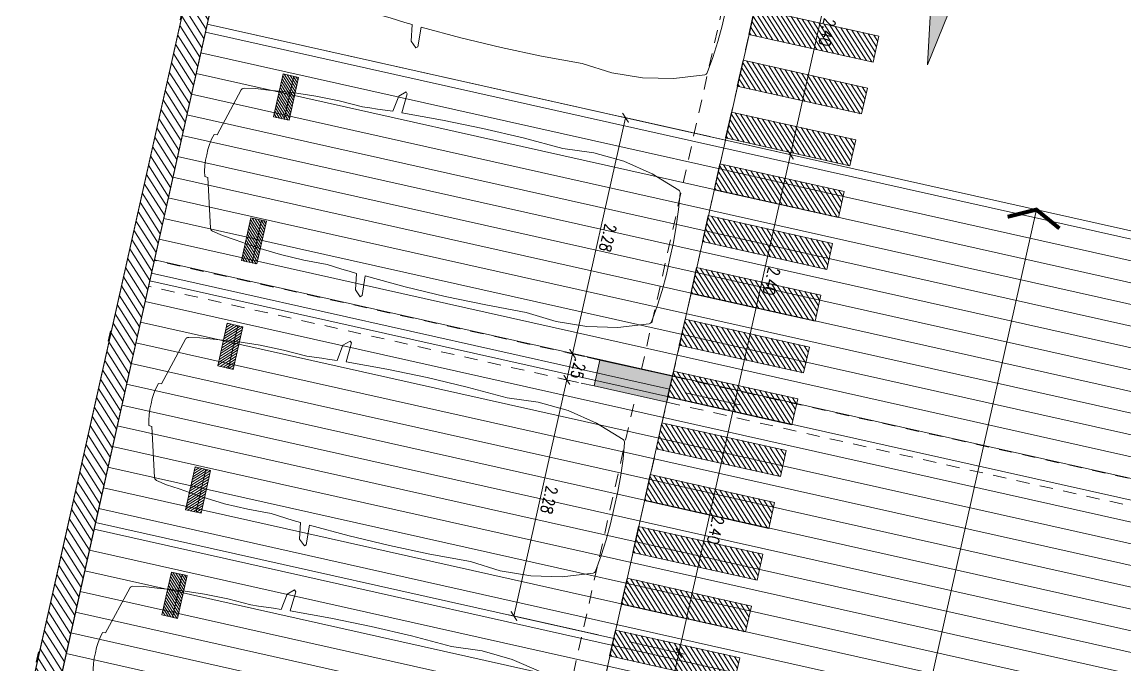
# Model space of a CAD drawing. Header units: millimetres. Extents: x 2471 to 2909, y 1327 to 1568.
# Drawn here: x 2604.13 to 2614.51, y 1501.96 to 1508.02 of the extents above; entities that cross this region are included whole.
import ezdxf
from ezdxf.xclip import XClip

# ---------------------------------------------------------------- set-up
doc = ezdxf.new("R2010")
doc.units = ezdxf.units.MM
doc.header["$XCLIPFRAME"] = 2
doc.set_wipeout_variables(frame=1)
doc.linetypes.add('ACAD_ISO07W100', pattern=[3, 0, -3])
doc.linetypes.add('HIDDEN2', pattern=[0.1875, 0.125, -0.0625])
doc.layers.get('0').update_dxf_attribs({"color": 251, "lineweight": 9})
doc.layers.get('DEFPOINTS').update_dxf_attribs({"color": 251, "lineweight": 9})
for name, color, linetype, lineweight in [('A-COTAS INT', 251, 'Continuous', 13), ('A-EST PLACAS', 251, 'Continuous', 13), ('A-ESTRUCTURA-HATCH', 251, 'Continuous', 13), ('A-ESTRUCTURA-MUROS', 251, 'Continuous', 13), ('A-ESTRUCTURA-VIGAS', 251, 'HIDDEN2', 13), ('A-HATCH', 251, 'Continuous', 13), ('A-LINEAS', 251, 'Continuous', 13), ('A-MOBILIARIO', 251, 'Continuous', 13), ('A-MUROS', 251, 'Continuous', 13), ('CIRCULACION PEATONAL', 251, 'Continuous', 13), ('Cotas', 251, 'Continuous', 13)]:
    doc.layers.add(name, color=color, linetype=linetype, lineweight=lineweight)
doc.styles.add('ROMANS', font='romans.shx', dxfattribs={"width": 0.8})
doc.dimstyles.new('COTA-75-I', dxfattribs={"dimtxt": 0.11, "dimasz": 0.075, "dimexe": 0.05, "dimexo": 0.15, "dimgap": 0.03, "dimtad": 1, "dimzin": 4, "dimdsep": 46, "dimtxsty": 'ROMANS', "dimblk": 'ARCHTICK', "dimcen": 0.09, "dimclrd": 7, "dimclre": 7, "dimclrt": 2, "dimadec": 0, "dimazin": 0, "dimtfac": 1.2, "dimtix": 1, "dimtmove": 2, "dimatfit": 3, "dimfxl": 0.05, "dimtolj": 1, "dimtzin": 4, "dimarcsym": 0})
pattern_1 = [(135, (197.28794, 7.665617), (-0.0141421356, -0.0141421356), [])]
pattern_2 = [(135, (197.29044, 7.665617), (-0.0141421356, -0.0141421356), [])]

# ---------------------------------------------------------------- blocks, each defined once
blk = doc.blocks.new('EST P2')
at = {"layer": 'A-ESTRUCTURA-HATCH'}
h = blk.add_hatch(dxfattribs=at)
h.set_pattern_fill('ANSI31', color=256, scale=0.02)
h.set_pattern_definition([(45, (-226392.07709, -8188163.05961), (-0.04490128060535, 0.04490128060535), [])])
h.paths.add_polyline_path([(-3.61, 5.05), (-3.61, 4.85), (-44.785, 4.85), (-44.785, -0.15), (-46.99, -0.15), (-46.99, -11.15), (-3.61, -11.15), (-3.61, -11.4), (-47.24, -11.4), (-47.24, 0.15), (-45.035, 0.15), (-45.035, 5.05)])
h.paths.add_polyline_path([(5.876, 4.85), (5.876, 5.05), (35.53, 5.05), (35.53, 4.85)])
h.paths.add_polyline_path([(35.58, -11.15), (71.88, -11.15), (71.88, -11.4), (35.58, -11.4)])
h.paths.add_polyline_path([(-3.56, -11.15), (35.53, -11.15), (35.53, -11.4), (-3.56, -11.4)])
edge = h.paths.add_edge_path()
edge.add_arc((63.301, -0.15), 9.7, 360, 540)
edge.add_line((53.601, -0.15), (53.801, -0.15))
edge.add_arc((63.301, -0.15), 9.5, 0, 180, ccw=False)
edge.add_line((72.801, -0.15), (73.001, -0.15))
h.paths.add_polyline_path([(47.915, 5.05), (35.58, 5.05), (35.58, 4.85), (47.915, 4.85)])
edge = h.paths.add_edge_path()
edge.add_arc((63.301, -0.15), 3.3, 0.0011, 49.9945)
edge.add_line((65.422, 2.378), (65.422, -0.15))
edge.add_line((65.422, -0.15), (65.272, -0.15))
edge.add_line((65.272, -0.15), (65.272, 2.496))
edge.add_arc((63.301, -0.15), 3.3, 53.3155, 179.9999)
edge.add_line((60.001, -0.15), (59.801, -0.15))
edge.add_arc((63.301, -0.15), 3.5, 0.001, 179.9999, ccw=False)
edge.add_line((66.801, -0.15), (66.601, -0.15))
edge.add_line((66.601, -0.15), (66.601, -0.15))
h.paths.add_polyline_path([(51.865, 4.85), (53.376, 4.85), (53.376, 5.05), (51.865, 5.05)])
h = blk.add_hatch(color=256, dxfattribs=at)
h.dxf.hatch_style = 1
h.paths.add_polyline_path([(1.925, -0.151), (-0.175, -0.151), (-0.175, 4.85), (-3.56, 4.85), (-3.56, 5.05), (3.775, 5.05), (3.775, 3.2), (3.625, 3.2), (3.625, 4.85), (-0.025, 4.85), (-0.025, 2.2), (3.775, 2.2), (3.775, 2.05), (-0.025, 2.05), (-0.025, 0), (1.925, 0)])
h.paths.add_polyline_path([(51.865, 5.05), (47.915, 5.05), (47.915, -0.15), (50.25, -0.15), (50.25, 0), (48.065, 0), (48.065, 2.05), (50.015, 2.05), (50.015, 2.2), (48.065, 2.2), (48.065, 4.85), (51.715, 4.85), (51.715, 1.9), (51.865, 1.9)])
h.paths.add_polyline_path([(71.63, -6.15), (71.88, -6.15), (71.88, -6.85), (71.63, -6.85)])
h.paths.add_polyline_path([(64.42, -6.15), (64.67, -6.15), (64.67, -6.85), (64.42, -6.85)])
h.paths.add_polyline_path([(57.21, -6.15), (57.46, -6.15), (57.46, -6.85), (57.21, -6.85)])
h.paths.add_polyline_path([(50, -6.15), (50.25, -6.15), (50.25, -6.85), (50, -6.85)])
h.paths.add_polyline_path([(42.79, -6.15), (43.04, -6.15), (43.04, -6.85), (42.79, -6.85)])
h.paths.add_polyline_path([(42.79, 0.55), (43.04, 0.55), (43.04, -0.15), (42.79, -0.15)])
h.paths.add_polyline_path([(35.58, -6.15), (35.83, -6.15), (35.83, -6.85), (35.58, -6.85)])
h.paths.add_polyline_path([(35.58, 0.55), (35.83, 0.55), (35.83, -0.15), (35.58, -0.15)])
h.paths.add_polyline_path([(35.28, -6.15), (35.53, -6.15), (35.53, -6.85), (35.28, -6.85)])
h.paths.add_polyline_path([(35.28, 0.55), (35.53, 0.55), (35.53, -0.15), (35.28, -0.15)])
h.paths.add_polyline_path([(30.28, -6.15), (30.53, -6.15), (30.53, -6.85), (30.28, -6.85)])
h.paths.add_polyline_path([(30.28, 0.55), (30.53, 0.55), (30.53, -0.15), (30.28, -0.15)])
h.paths.add_polyline_path([(23.07, -6.15), (23.32, -6.15), (23.32, -6.85), (23.07, -6.85)])
h.paths.add_polyline_path([(23.07, 0.55), (23.32, 0.55), (23.32, -0.15), (23.07, -0.15)])
h.paths.add_polyline_path([(18.07, -6.15), (18.32, -6.15), (18.32, -6.85), (18.07, -6.85)])
h.paths.add_polyline_path([(18.07, 0.55), (18.32, 0.55), (18.32, -0.15), (18.07, -0.15)])
h.paths.add_polyline_path([(10.86, -6.15), (11.11, -6.15), (11.11, -6.85), (10.86, -6.85)])
h.paths.add_polyline_path([(10.86, 0.55), (11.11, 0.55), (11.11, -0.15), (10.86, -0.15)])
h.paths.add_polyline_path([(3.65, -6.15), (3.9, -6.15), (3.9, -6.85), (3.65, -6.85)])
h.paths.add_polyline_path([(3.626, 0.55), (3.9, 0.55), (3.9, -0.15), (3.626, -0.15)])
h.paths.add_polyline_path([(-3.56, -6.15), (-3.31, -6.15), (-3.31, -6.85), (-3.56, -6.85)])
h.paths.add_polyline_path([(-3.56, 0.55), (-3.31, 0.55), (-3.31, -0.15), (-3.56, -0.15)])
h.paths.add_polyline_path([(-3.86, -6.15), (-3.61, -6.15), (-3.61, -6.85), (-3.86, -6.85)])
h.paths.add_polyline_path([(-3.86, 0.55), (-3.61, 0.55), (-3.61, -0.15), (-3.86, -0.15)])
h.paths.add_polyline_path([(-11.07, -6.15), (-10.82, -6.15), (-10.82, -6.85), (-11.07, -6.85)])
h.paths.add_polyline_path([(-11.07, 0.55), (-10.82, 0.55), (-10.82, -0.15), (-11.07, -0.15)])
h.paths.add_polyline_path([(-18.28, -6.15), (-18.03, -6.15), (-18.03, -6.85), (-18.28, -6.85)])
h.paths.add_polyline_path([(-18.28, 0.55), (-18.03, 0.55), (-18.03, -0.15), (-18.28, -0.15)])
h.paths.add_polyline_path([(-25.49, -6.15), (-25.24, -6.15), (-25.24, -6.85), (-25.49, -6.85)])
h.paths.add_polyline_path([(-25.49, 0.55), (-25.24, 0.55), (-25.24, -0.15), (-25.49, -0.15)])
h.paths.add_polyline_path([(-32.7, -6.15), (-32.45, -6.15), (-32.45, -6.85), (-32.7, -6.85)])
h.paths.add_polyline_path([(-32.7, 0.55), (-32.45, 0.55), (-32.45, -0.15), (-32.7, -0.15)])
h.paths.add_polyline_path([(-39.91, -6.15), (-39.66, -6.15), (-39.66, -6.85), (-39.91, -6.85)])
h.paths.add_polyline_path([(-39.91, 0.55), (-39.66, 0.55), (-39.66, -0.15), (-39.91, -0.15)])
at = {"layer": 'A-EST PLACAS'}
blk.add_lwpolyline([(-32.7, -6.15), (-32.45, -6.15), (-32.45, -6.85), (-32.7, -6.85)], close=True, dxfattribs=at)
at = {"layer": 'A-ESTRUCTURA-MUROS'}
blk.add_lwpolyline([(-3.61, 5.05), (-3.61, 4.85), (-44.785, 4.85), (-44.785, -0.15), (-46.99, -0.15), (-46.99, -11.15), (-3.61, -11.15), (-3.61, -11.4), (-47.24, -11.4), (-47.24, 0.15), (-45.035, 0.15), (-45.035, 5.05)], close=True, dxfattribs=at)
at = {"layer": 'A-ESTRUCTURA-VIGAS'}
for points in [[(-32.7, -6.15), (-32.7, -0.15)], [(-32.45, -6.15), (-32.45, -0.15)], [(-32.7, -6.15), (-39.66, -6.15)], [(-25.49, -6.15), (-32.45, -6.15)], [(-32.7, -6.45), (-39.66, -6.45)], [(-25.49, -6.45), (-32.45, -6.45)], [(-32.7, -6.85), (-32.7, -11.15)], [(-32.45, -6.85), (-32.45, -11.15)]]:
    blk.add_lwpolyline(points, dxfattribs=at)
blk = doc.blocks.new('*U835')
at = {"layer": 'CIRCULACION PEATONAL'}
h = blk.add_hatch(dxfattribs=at)
h.set_pattern_fill('ANSI31', color=256, scale=0.3)
h.set_pattern_definition([(45, (100.250368, 0), (-0.0265165, 0.0265165), [])])
h.paths.add_polyline_path([(100.547, 0.228), (100.297, 0.228), (100.297, -0.972), (100.547, -0.972)])
h = blk.add_hatch(dxfattribs=at)
h.set_pattern_fill('ANSI31', color=256, scale=0.3)
h.set_pattern_definition([(45, (100.750368, 0), (-0.0265165, 0.0265165), [])])
h.paths.add_polyline_path([(101.047, 0.228), (100.797, 0.228), (100.797, -0.972), (101.047, -0.972)])
h = blk.add_hatch(dxfattribs=at)
h.set_pattern_fill('ANSI31', color=256, scale=0.3)
h.set_pattern_definition([(45, (101.250368, 0), (-0.0265165, 0.0265165), [])])
h.paths.add_polyline_path([(101.547, 0.228), (101.297, 0.228), (101.297, -0.972), (101.547, -0.972)])
h = blk.add_hatch(dxfattribs=at)
h.set_pattern_fill('ANSI31', color=256, scale=0.3)
h.set_pattern_definition([(45, (101.750368, 0), (-0.0265165, 0.0265165), [])])
h.paths.add_polyline_path([(102.047, 0.228), (101.797, 0.228), (101.797, -0.972), (102.047, -0.972)])
h = blk.add_hatch(dxfattribs=at)
h.set_pattern_fill('ANSI31', color=256, scale=0.3)
h.set_pattern_definition([(45, (102.250368, 0), (-0.0265165, 0.0265165), [])])
h.paths.add_polyline_path([(102.547, 0.228), (102.297, 0.228), (102.297, -0.972), (102.547, -0.972)])
h = blk.add_hatch(dxfattribs=at)
h.set_pattern_fill('ANSI31', color=256, scale=0.3)
h.set_pattern_definition([(45, (102.750368, 0), (-0.0265165, 0.0265165), [])])
h.paths.add_polyline_path([(103.047, 0.228), (102.797, 0.228), (102.797, -0.972), (103.047, -0.972)])
h = blk.add_hatch(dxfattribs=at)
h.set_pattern_fill('ANSI31', color=256, scale=0.3)
h.set_pattern_definition([(45, (103.250368, 0), (-0.0265165, 0.0265165), [])])
h.paths.add_polyline_path([(103.547, 0.228), (103.297, 0.228), (103.297, -0.972), (103.547, -0.972)])
h = blk.add_hatch(dxfattribs=at)
h.set_pattern_fill('ANSI31', color=256, scale=0.3)
h.set_pattern_definition([(45, (103.750368, 0), (-0.0265165, 0.0265165), [])])
h.paths.add_polyline_path([(104.047, 0.228), (103.797, 0.228), (103.797, -0.972), (104.047, -0.972)])
h = blk.add_hatch(dxfattribs=at)
h.set_pattern_fill('ANSI31', color=256, scale=0.3)
h.set_pattern_definition([(45, (104.250368, 0), (-0.0265165, 0.0265165), [])])
h.paths.add_polyline_path([(104.547, 0.228), (104.297, 0.228), (104.297, -0.972), (104.547, -0.972)])
h = blk.add_hatch(dxfattribs=at)
h.set_pattern_fill('ANSI31', color=256, scale=0.3)
h.set_pattern_definition([(45, (104.750368, 0), (-0.0265165, 0.0265165), [])])
h.paths.add_polyline_path([(105.047, 0.228), (104.797, 0.228), (104.797, -0.972), (105.047, -0.972)])
h = blk.add_hatch(dxfattribs=at)
h.set_pattern_fill('ANSI31', color=256, scale=0.3)
h.set_pattern_definition([(45, (105.250368, 0), (-0.0265165, 0.0265165), [])])
h.paths.add_polyline_path([(105.547, 0.228), (105.297, 0.228), (105.297, -0.972), (105.547, -0.972)])
h = blk.add_hatch(dxfattribs=at)
h.set_pattern_fill('ANSI31', color=256, scale=0.3)
h.set_pattern_definition([(45, (105.750368, 0), (-0.0265165, 0.0265165), [])])
h.paths.add_polyline_path([(106.047, 0.228), (105.797, 0.228), (105.797, -0.972), (106.047, -0.972)])
h = blk.add_hatch(dxfattribs=at)
h.set_pattern_fill('ANSI31', color=256, scale=0.3)
h.set_pattern_definition([(45, (106.250368, 0), (-0.0265165, 0.0265165), [])])
h.paths.add_polyline_path([(106.547, 0.228), (106.297, 0.228), (106.297, -0.972), (106.547, -0.972)])
for points in [[(100.297, -0.972), (100.547, -0.972), (100.547, 0.228), (100.297, 0.228)], [(100.797, -0.972), (101.047, -0.972), (101.047, 0.228), (100.797, 0.228)], [(101.297, -0.972), (101.547, -0.972), (101.547, 0.228), (101.297, 0.228)], [(101.797, -0.972), (102.047, -0.972), (102.047, 0.228), (101.797, 0.228)], [(102.297, -0.972), (102.547, -0.972), (102.547, 0.228), (102.297, 0.228)], [(102.797, -0.972), (103.047, -0.972), (103.047, 0.228), (102.797, 0.228)], [(103.297, -0.972), (103.547, -0.972), (103.547, 0.228), (103.297, 0.228)], [(103.797, -0.972), (104.047, -0.972), (104.047, 0.228), (103.797, 0.228)], [(104.297, -0.972), (104.547, -0.972), (104.547, 0.228), (104.297, 0.228)], [(104.797, -0.972), (105.047, -0.972), (105.047, 0.228), (104.797, 0.228)], [(105.297, -0.972), (105.547, -0.972), (105.547, 0.228), (105.297, 0.228)], [(105.797, -0.972), (106.047, -0.972), (106.047, 0.228), (105.797, 0.228)], [(106.297, -0.972), (106.547, -0.972), (106.547, 0.228), (106.297, 0.228)]]:
    blk.add_lwpolyline(points, close=True, dxfattribs=at)
blk = doc.blocks.new('*U846')
at = {"ltscale": 0.5}
h = blk.add_hatch(dxfattribs=at)
h.set_pattern_fill('_USER', color=41, scale=0.02, angle=135, style=0, pattern_type=0)
h.set_pattern_definition(pattern_1)
h.paths.add_polyline_path([(0.3, 4.05), (0.713, 4.05), (0.713, 4.2), (0.3, 4.2)])
edge = h.paths.add_edge_path(flags=17)
edge.add_line((0.3, 4.097), (0.713, 4.097))
h = blk.add_hatch(dxfattribs=at)
h.set_pattern_fill('_USER', color=41, scale=0.02, angle=135, style=0, pattern_type=0)
h.set_pattern_definition(pattern_1)
h.paths.add_polyline_path([(2.1, 4.05), (1.687, 4.05), (1.687, 4.2), (2.1, 4.2)])
edge = h.paths.add_edge_path(flags=17)
edge.add_line((2.1, 4.097), (1.687, 4.097))
at = {"color": 7, "ltscale": 0.5}
for p, q in [((0.3, 4.097), (0.713, 4.097)), ((2.1, 4.097), (1.687, 4.097))]:
    blk.add_line(p, q, dxfattribs=at)
at = {"ltscale": 0.5}
blk.add_lwpolyline([(0, 0), (2.4, 0), (2.4, 5), (0, 5)], close=True, dxfattribs=at)
at = {"color": 7, "ltscale": 0.5}
blk.add_lwpolyline([(1.988, 3.029), (2.175, 3.018), (2.189, 3.033), (2.136, 3.092), (1.982, 3.115, 0.005253), (1.961, 3.403, 0.053235), (1.923, 4.298), (1.91, 4.424), (1.891, 4.525), (1.886, 4.535, 0.218656), (1.867, 4.551), (1.406, 4.68), (1.402, 4.708, 0.091554), (1.2, 4.734, 0.09162), (0.998, 4.709), (0.994, 4.682), (0.533, 4.552, 0.218656), (0.514, 4.536), (0.509, 4.527), (0.49, 4.425), (0.477, 4.3, 0.053235), (0.439, 3.404, 0.005253), (0.418, 3.116), (0.264, 3.093), (0.211, 3.034), (0.225, 3.019), (0.412, 3.03, 0.028265), (0.41, 1.476, 0.139924), (0.555, 0.325, 0.272148), (0.579, 0.306, 0.035353), (1.2, 0.266, 0.045639), (1.819, 0.305, 0.272148), (1.843, 0.324, 0.139889), (1.99, 1.475, 0.028265)], format="xyb", close=True, dxfattribs=at)
for points in [[(0.3, 4.2), (0.3, 4.05), (0.713, 4.05), (0.713, 4.2)], [(1.687, 4.2), (1.687, 4.05), (2.1, 4.05), (2.1, 4.2)]]:
    blk.add_lwpolyline(points, close=True, dxfattribs=at)
blk = doc.blocks.new('*U847')
at = {"ltscale": 0.5}
h = blk.add_hatch(dxfattribs=at)
h.set_pattern_fill('_USER', color=41, scale=0.02, angle=135, style=0, pattern_type=0)
h.set_pattern_definition(pattern_2)
h.paths.add_polyline_path([(0.302, 4.05), (0.715, 4.05), (0.715, 4.2), (0.302, 4.2)])
edge = h.paths.add_edge_path(flags=17)
edge.add_line((0.302, 4.097), (0.715, 4.097))
h = blk.add_hatch(dxfattribs=at)
h.set_pattern_fill('_USER', color=41, scale=0.02, angle=135, style=0, pattern_type=0)
h.set_pattern_definition(pattern_2)
h.paths.add_polyline_path([(2.102, 4.05), (1.69, 4.05), (1.69, 4.2), (2.102, 4.2)])
edge = h.paths.add_edge_path(flags=17)
edge.add_line((2.102, 4.097), (1.69, 4.097))
at = {"color": 7, "ltscale": 0.5}
for p, q in [((0.302, 4.097), (0.715, 4.097)), ((2.102, 4.097), (1.69, 4.097))]:
    blk.add_line(p, q, dxfattribs=at)
at = {"ltscale": 0.5}
blk.add_lwpolyline([(0, 0), (2.405, 0), (2.405, 5), (0, 5)], close=True, dxfattribs=at)
at = {"color": 7, "ltscale": 0.5}
blk.add_lwpolyline([(1.99, 3.029), (2.177, 3.018), (2.191, 3.033), (2.138, 3.092), (1.985, 3.115, 0.005253), (1.963, 3.403, 0.053235), (1.925, 4.298), (1.912, 4.424), (1.893, 4.525), (1.889, 4.535, 0.218656), (1.87, 4.551), (1.408, 4.68), (1.405, 4.708, 0.091554), (1.203, 4.734, 0.09162), (1, 4.709), (0.997, 4.682), (0.535, 4.552, 0.218656), (0.516, 4.536), (0.512, 4.527), (0.493, 4.425), (0.48, 4.3, 0.053235), (0.442, 3.404, 0.005253), (0.42, 3.116), (0.267, 3.093), (0.214, 3.034), (0.228, 3.019), (0.415, 3.03, 0.028265), (0.412, 1.476, 0.139924), (0.557, 0.325, 0.272148), (0.581, 0.306, 0.035353), (1.203, 0.266, 0.045639), (1.822, 0.305, 0.272148), (1.846, 0.324, 0.139889), (1.993, 1.475, 0.028265)], format="xyb", close=True, dxfattribs=at)
for points in [[(0.302, 4.2), (0.302, 4.05), (0.715, 4.05), (0.715, 4.2)], [(1.69, 4.2), (1.69, 4.05), (2.102, 4.05), (2.102, 4.2)]]:
    blk.add_lwpolyline(points, close=True, dxfattribs=at)
blk = doc.blocks.new('_ArchTick')
at = {"color": 0, "linetype": 'ByBlock', "const_width": 0.15}
blk.add_lwpolyline([(-0.5, -0.5), (0.5, 0.5)], dxfattribs=at)
blk = doc.blocks.new('*D421')
at = {"layer": 'Cotas', "color": 7, "lineweight": -2, "transparency": 16777216}
for p, q in [((-3.084, 7.632), (-3.084, 8.159)), ((-0.684, 8.109), (-3.084, 8.109)), ((-0.684, 7.632), (-0.684, 8.159))]:
    blk.add_line(p, q, dxfattribs=at)
at = {"layer": 'DEFPOINTS', "color": 0, "transparency": 16777216}
for p in [(-3.084, 8.109), (-3.084, 7.482), (-0.684, 7.482)]:
    blk.add_point(p, dxfattribs=at)
at = {"layer": 'Cotas', "color": 7, "lineweight": -2, "transparency": 16777216, "xscale": 0.075, "yscale": 0.075, "zscale": 0.075, "rotation": 180}
blk.add_blockref('_ArchTick', (-3.084, 8.109), dxfattribs=at)
at = {"layer": 'Cotas', "color": 7, "lineweight": -2, "transparency": 16777216, "xscale": 0.075, "yscale": 0.075, "zscale": 0.075}
blk.add_blockref('_ArchTick', (-0.684, 8.109), dxfattribs=at)
at = {"layer": 'Cotas', "color": 2, "transparency": 16777216, "insert": (-1.884, 8.194), "char_height": 0.11, "attachment_point": 5, "style": 'ROMANS'}
blk.add_mtext('\\A1;2.40', dxfattribs=at)
blk = doc.blocks.new('*D422')
at = {"layer": 'Cotas', "color": 7, "lineweight": -2, "transparency": 16777216}
for p, q in [((-5.489, 7.632), (-5.489, 8.159)), ((-3.084, 8.109), (-5.489, 8.109)), ((-3.084, 7.632), (-3.084, 8.159))]:
    blk.add_line(p, q, dxfattribs=at)
at = {"layer": 'DEFPOINTS', "color": 0, "transparency": 16777216}
for p in [(-5.489, 8.109), (-5.489, 7.482), (-3.084, 7.482)]:
    blk.add_point(p, dxfattribs=at)
at = {"layer": 'Cotas', "color": 7, "lineweight": -2, "transparency": 16777216, "xscale": 0.075, "yscale": 0.075, "zscale": 0.075, "rotation": 180}
blk.add_blockref('_ArchTick', (-5.489, 8.109), dxfattribs=at)
at = {"layer": 'Cotas', "color": 7, "lineweight": -2, "transparency": 16777216, "xscale": 0.075, "yscale": 0.075, "zscale": 0.075}
blk.add_blockref('_ArchTick', (-3.084, 8.109), dxfattribs=at)
at = {"layer": 'Cotas', "color": 2, "transparency": 16777216, "insert": (-4.287, 8.194), "char_height": 0.11, "attachment_point": 5, "style": 'ROMANS'}
blk.add_mtext('\\A1;2.40', dxfattribs=at)
blk = doc.blocks.new('*D423')
at = {"layer": 'Cotas', "color": 7, "lineweight": -2, "transparency": 16777216}
for p, q in [((-7.894, 7.632), (-7.894, 8.159)), ((-5.489, 8.109), (-7.894, 8.109)), ((-5.489, 7.632), (-5.489, 8.159))]:
    blk.add_line(p, q, dxfattribs=at)
at = {"layer": 'DEFPOINTS', "color": 0, "transparency": 16777216}
for p in [(-7.894, 8.109), (-7.894, 7.482), (-5.489, 7.482)]:
    blk.add_point(p, dxfattribs=at)
at = {"layer": 'Cotas', "color": 7, "lineweight": -2, "transparency": 16777216, "xscale": 0.075, "yscale": 0.075, "zscale": 0.075, "rotation": 180}
blk.add_blockref('_ArchTick', (-7.894, 8.109), dxfattribs=at)
at = {"layer": 'Cotas', "color": 7, "lineweight": -2, "transparency": 16777216, "xscale": 0.075, "yscale": 0.075, "zscale": 0.075}
blk.add_blockref('_ArchTick', (-5.489, 8.109), dxfattribs=at)
at = {"layer": 'Cotas', "color": 2, "transparency": 16777216, "insert": (-6.692, 8.194), "char_height": 0.11, "attachment_point": 5, "style": 'ROMANS'}
blk.add_mtext('\\A1;2.40', dxfattribs=at)
blk = doc.blocks.new('*D424')
at = {"layer": 'Cotas', "color": 7, "lineweight": -2, "transparency": 16777216}
for p, q in [((-10.294, 7.631), (-10.294, 8.159)), ((-7.894, 8.109), (-10.294, 8.109)), ((-7.894, 7.632), (-7.894, 8.159))]:
    blk.add_line(p, q, dxfattribs=at)
at = {"layer": 'DEFPOINTS', "color": 0, "transparency": 16777216}
for p in [(-10.294, 8.109), (-10.294, 7.481), (-7.894, 7.482)]:
    blk.add_point(p, dxfattribs=at)
at = {"layer": 'Cotas', "color": 7, "lineweight": -2, "transparency": 16777216, "xscale": 0.075, "yscale": 0.075, "zscale": 0.075, "rotation": 180}
blk.add_blockref('_ArchTick', (-10.294, 8.109), dxfattribs=at)
at = {"layer": 'Cotas', "color": 7, "lineweight": -2, "transparency": 16777216, "xscale": 0.075, "yscale": 0.075, "zscale": 0.075}
blk.add_blockref('_ArchTick', (-7.894, 8.109), dxfattribs=at)
at = {"layer": 'Cotas', "color": 2, "transparency": 16777216, "insert": (-9.094, 8.194), "char_height": 0.11, "attachment_point": 5, "style": 'ROMANS'}
blk.add_mtext('\\A1;2.40', dxfattribs=at)
blk = doc.blocks.new('*D463')
at = {"layer": 'Cotas', "color": 7, "lineweight": -2, "transparency": 16777216}
for p, q in [((-3.084, 7.332), (-3.084, 6.468)), ((-5.364, 6.632), (-5.364, 6.468)), ((-3.084, 6.518), (-5.364, 6.518))]:
    blk.add_line(p, q, dxfattribs=at)
at = {"layer": 'DEFPOINTS', "color": 0, "transparency": 16777216}
for p in [(-3.084, 7.482), (-5.364, 6.782), (-5.364, 6.518)]:
    blk.add_point(p, dxfattribs=at)
at = {"layer": 'Cotas', "color": 7, "lineweight": -2, "transparency": 16777216, "xscale": 0.075, "yscale": 0.075, "zscale": 0.075, "rotation": 180}
blk.add_blockref('_ArchTick', (-5.364, 6.518), dxfattribs=at)
at = {"layer": 'Cotas', "color": 7, "lineweight": -2, "transparency": 16777216, "xscale": 0.075, "yscale": 0.075, "zscale": 0.075}
blk.add_blockref('_ArchTick', (-3.084, 6.518), dxfattribs=at)
at = {"layer": 'Cotas', "color": 2, "transparency": 16777216, "insert": (-4.224, 6.603), "char_height": 0.11, "attachment_point": 5, "style": 'ROMANS'}
blk.add_mtext('\\A1;2.28', dxfattribs=at)
blk = doc.blocks.new('*D464')
at = {"layer": 'Cotas', "color": 7, "lineweight": -2, "transparency": 16777216}
for p, q in [((-5.614, 6.632), (-5.614, 6.468)), ((-5.364, 6.632), (-5.364, 6.468)), ((-5.364, 6.518), (-5.614, 6.518))]:
    blk.add_line(p, q, dxfattribs=at)
at = {"layer": 'DEFPOINTS', "color": 0, "transparency": 16777216}
for p in [(-5.614, 6.782), (-5.364, 6.782), (-5.614, 6.518)]:
    blk.add_point(p, dxfattribs=at)
at = {"layer": 'Cotas', "color": 7, "lineweight": -2, "transparency": 16777216, "xscale": 0.075, "yscale": 0.075, "zscale": 0.075, "rotation": 180}
blk.add_blockref('_ArchTick', (-5.614, 6.518), dxfattribs=at)
at = {"layer": 'Cotas', "color": 7, "lineweight": -2, "transparency": 16777216, "xscale": 0.075, "yscale": 0.075, "zscale": 0.075}
blk.add_blockref('_ArchTick', (-5.364, 6.518), dxfattribs=at)
at = {"layer": 'Cotas', "color": 2, "transparency": 16777216, "insert": (-5.489, 6.603), "char_height": 0.11, "attachment_point": 5, "style": 'ROMANS'}
blk.add_mtext('\\A1;.25', dxfattribs=at)
blk = doc.blocks.new('*D465')
at = {"layer": 'Cotas', "color": 7, "lineweight": -2, "transparency": 16777216}
for p, q in [((-7.894, 7.332), (-7.894, 6.468)), ((-5.614, 6.632), (-5.614, 6.468)), ((-5.614, 6.518), (-7.894, 6.518))]:
    blk.add_line(p, q, dxfattribs=at)
at = {"layer": 'DEFPOINTS', "color": 0, "transparency": 16777216}
for p in [(-7.894, 7.482), (-5.614, 6.782), (-7.894, 6.518)]:
    blk.add_point(p, dxfattribs=at)
at = {"layer": 'Cotas', "color": 7, "lineweight": -2, "transparency": 16777216, "xscale": 0.075, "yscale": 0.075, "zscale": 0.075, "rotation": 180}
blk.add_blockref('_ArchTick', (-7.894, 6.518), dxfattribs=at)
at = {"layer": 'Cotas', "color": 7, "lineweight": -2, "transparency": 16777216, "xscale": 0.075, "yscale": 0.075, "zscale": 0.075}
blk.add_blockref('_ArchTick', (-5.614, 6.518), dxfattribs=at)
at = {"layer": 'Cotas', "color": 2, "transparency": 16777216, "insert": (-6.754, 6.603), "char_height": 0.11, "attachment_point": 5, "style": 'ROMANS'}
blk.add_mtext('\\A1;2.28', dxfattribs=at)
blk = doc.blocks.new('PO_GUARDIA CIVIL ESQ FAISANES_PLANTAS_Sotanos_REVA_2022.01.24 - copia$0$XREF_SOTANOS - ETAPA 1-2020.06.26$0$frr')
at = {"transparency": 33554687}
blk.add_hatch(color=8, dxfattribs=at).paths.add_polyline_path([(0.002, -0.011), (-0.002, -0.011), (-0.3, -1.8), (-0.075, -1.8), (-0.2, -4.5), (0.2, -4.5), (0.075, -1.8), (0.3, -1.8)])
at = {"color": 7}
blk.add_lwpolyline([(-0.2, -4.5), (0.2, -4.5), (0.075, -1.8), (0.3, -1.8), (0, 0), (-0.3, -1.8), (-0.075, -1.8)], close=True, dxfattribs=at)
blk = doc.blocks.new('TEXTOSSS')
at = {"transparency": 33554483, "rotation": 270}
blk.add_blockref('PO_GUARDIA CIVIL ESQ FAISANES_PLANTAS_Sotanos_REVA_2022.01.24 - copia$0$XREF_SOTANOS - ETAPA 1-2020.06.26$0$frr', (-111.82, -42.8), dxfattribs=at)
blk = doc.blocks.new('A$C47ad906b')
at = {"color": 240, "true_color": 0xed1f24}
blk.add_wipeout([(-17.953, 13.782), (-20.158, 13.782), (-20.158, 2.232), (98.962, 2.231), (98.962, 7.232), (99.791, 7.232), (100.082, 13.482), (99.94, 15.138), (99.301, 17.296), (98.434, 18.891), (96.586, 20.938), (95.152, 21.928), (93.566, 22.644), (92.372, 22.975), (90.382, 23.182), (88.359, 22.968), (87.111, 22.613), (85.586, 21.913), (83.907, 20.704), (82.686, 19.386), (82.194, 18.682), (75.147, 18.682), (75.147, 19.132), (74.547, 19.132), (74.547, 18.682), (70.672, 18.682), (70.672, 19.132), (70.072, 19.132), (70.072, 18.682), (59.808, 18.682), (59.808, 19.531), (55.858, 19.531), (55.858, 18.682), (37.392, 18.682), (9.602, 18.682), (9.602, 19.131), (9.002, 19.131), (9.002, 18.682), (7.657, 18.682), (7.657, 19.532), (3.707, 19.532), (3.707, 18.682), (-19.193, 18.682), (-19.193, 18.482), (-17.953, 18.482)], dxfattribs=at)
at = {"layer": 'A-HATCH'}
h = blk.add_hatch(dxfattribs=at)
h.set_pattern_fill('_USER', color=256, scale=0.2, angle=90, pattern_type=0)
h.set_pattern_definition([(90, (23.47588, 10.4816), (-0.2, 1e-17), [])])
h.paths.add_polyline_path([(-7.894, 18.482), (-7.894, 2.482), (23.226, 2.482), (23.226, 18.482)])
blk.add_line((-7.894, 10.482), (23.226, 10.482))
at = {"const_width": 0.0375}
blk.add_lwpolyline([(-7.769, 10.232), (-7.894, 10.482), (-7.769, 10.732)], dxfattribs=at)
at = {"layer": 'A-LINEAS'}
blk.add_lwpolyline([(-7.894, 18.482), (-7.894, 2.482), (23.226, 2.482), (23.226, 18.482)], close=True, dxfattribs=at)
at = {"layer": 'A-MUROS'}
for p, q in [((98.962, 2.482), (-19.904, 2.482)), ((-20.154, 2.232), (98.962, 2.232))]:
    blk.add_line(p, q, dxfattribs=at)
blk.add_lwpolyline([(-5.614, 7.482), (-5.364, 7.482), (-5.364, 6.782), (-5.614, 6.782)], close=True, dxfattribs=at)
blk.add_blockref('EST P2', (27.086, 13.632))
at = {"rotation": 180.0005141974605}
blk.add_blockref('*U835', (97.383, 7.708), dxfattribs=at)
at = {"layer": 'A-COTAS INT'}
blk.add_blockref('TEXTOSSS', (102.818, 51.982), dxfattribs=at)
at = {"layer": 'A-MOBILIARIO', "xscale": -1, "rotation": 179.9999992943567}
for name, p in [('*U846', (-10.294, 7.482)), ('*U847', (-7.894, 7.482)), ('*U846', (-3.084, 7.482))]:
    blk.add_blockref(name, p, dxfattribs=at)
at = {"layer": 'A-MOBILIARIO', "rotation": 180.0000007056432}
blk.add_blockref('*U847', (-3.084, 7.482), dxfattribs=at)
at = {"layer": 'Cotas'}
for base, p1, p2, picture, middle in [((-10.294, 8.109), (-7.894, 7.482), (-10.294, 7.481), '*D424', (-9.094, 8.194)), ((-7.89412698, 8.10938557), (-5.48912704, 7.48165471), (-7.89412698, 7.48165474), '*D423', (-6.69162701, 8.19438557)), ((-5.489127043, 8.109385566), (-3.084127043, 7.481654743), (-5.489127043, 7.481654713), '*D422', (-4.286627043, 8.194385566)), ((-3.084, 8.109), (-0.684, 7.482), (-3.084, 7.482), '*D421', (-1.884, 8.194)), ((-7.894, 6.518), (-5.614, 6.782), (-7.894, 7.482), '*D465', (-6.754, 6.603)), ((-5.364, 6.518), (-3.084, 7.482), (-5.364, 6.782), '*D463', (-4.224, 6.603)), ((-5.614, 6.518), (-5.364, 6.782), (-5.614, 6.782), '*D464', (-5.489, 6.603))]:
    dim = blk.add_linear_dim(base=base, p1=p1, p2=p2, dimstyle='COTA-75-I', dxfattribs=at)
    dim.commit()
    dim.dimension.update_dxf_attribs({"geometry": picture, "text_midpoint": middle})

msp = doc.modelspace()

# ---------------------------------------------------------------- block references
at = {"linetype": 'ACAD_ISO07W100'}
ref = msp.add_blockref('A$C47ad906b', (2601.728, 1500.835, 0), dxfattribs=dict(at, rotation=257.382711444673))
XClip(ref).set_block_clipping_path([(-32.7771099955, 2.2226421868), (98.966152451, 2.2311685525), (98.9658266148, 7.2312249728), (99.7946497677, 7.2312789899), (100.0860832045, 13.4814635285), (100.1766123548, 17.3149815146), (100.3267845167, 20.5304395065), (97.1711962195, 20.6773210117), (93.5338054346, 23.2807166483), (85.4122358067, 23.2798339301), (85.4121779315, 21.8087508774), (84.8685753467, 21.4595517737), (84.2744105561, 21.0140181032), (83.7236675164, 20.5315185136), (83.2217984032, 20.020823719), (82.9119482925, 19.6642585539), (82.6902667088, 19.3857521464), (82.4208442196, 19.0171344008), (81.5253252406, 21.681570397), (-19.0374325849, 21.6816708043), (-22.9522799095, 17.2482101666), (-26.3217196958, 13.732875739), (-31.4099124894, 12.2080788992), (-35.6628028844, 13.1383932107)])

doc.saveas('drawing.dxf')
